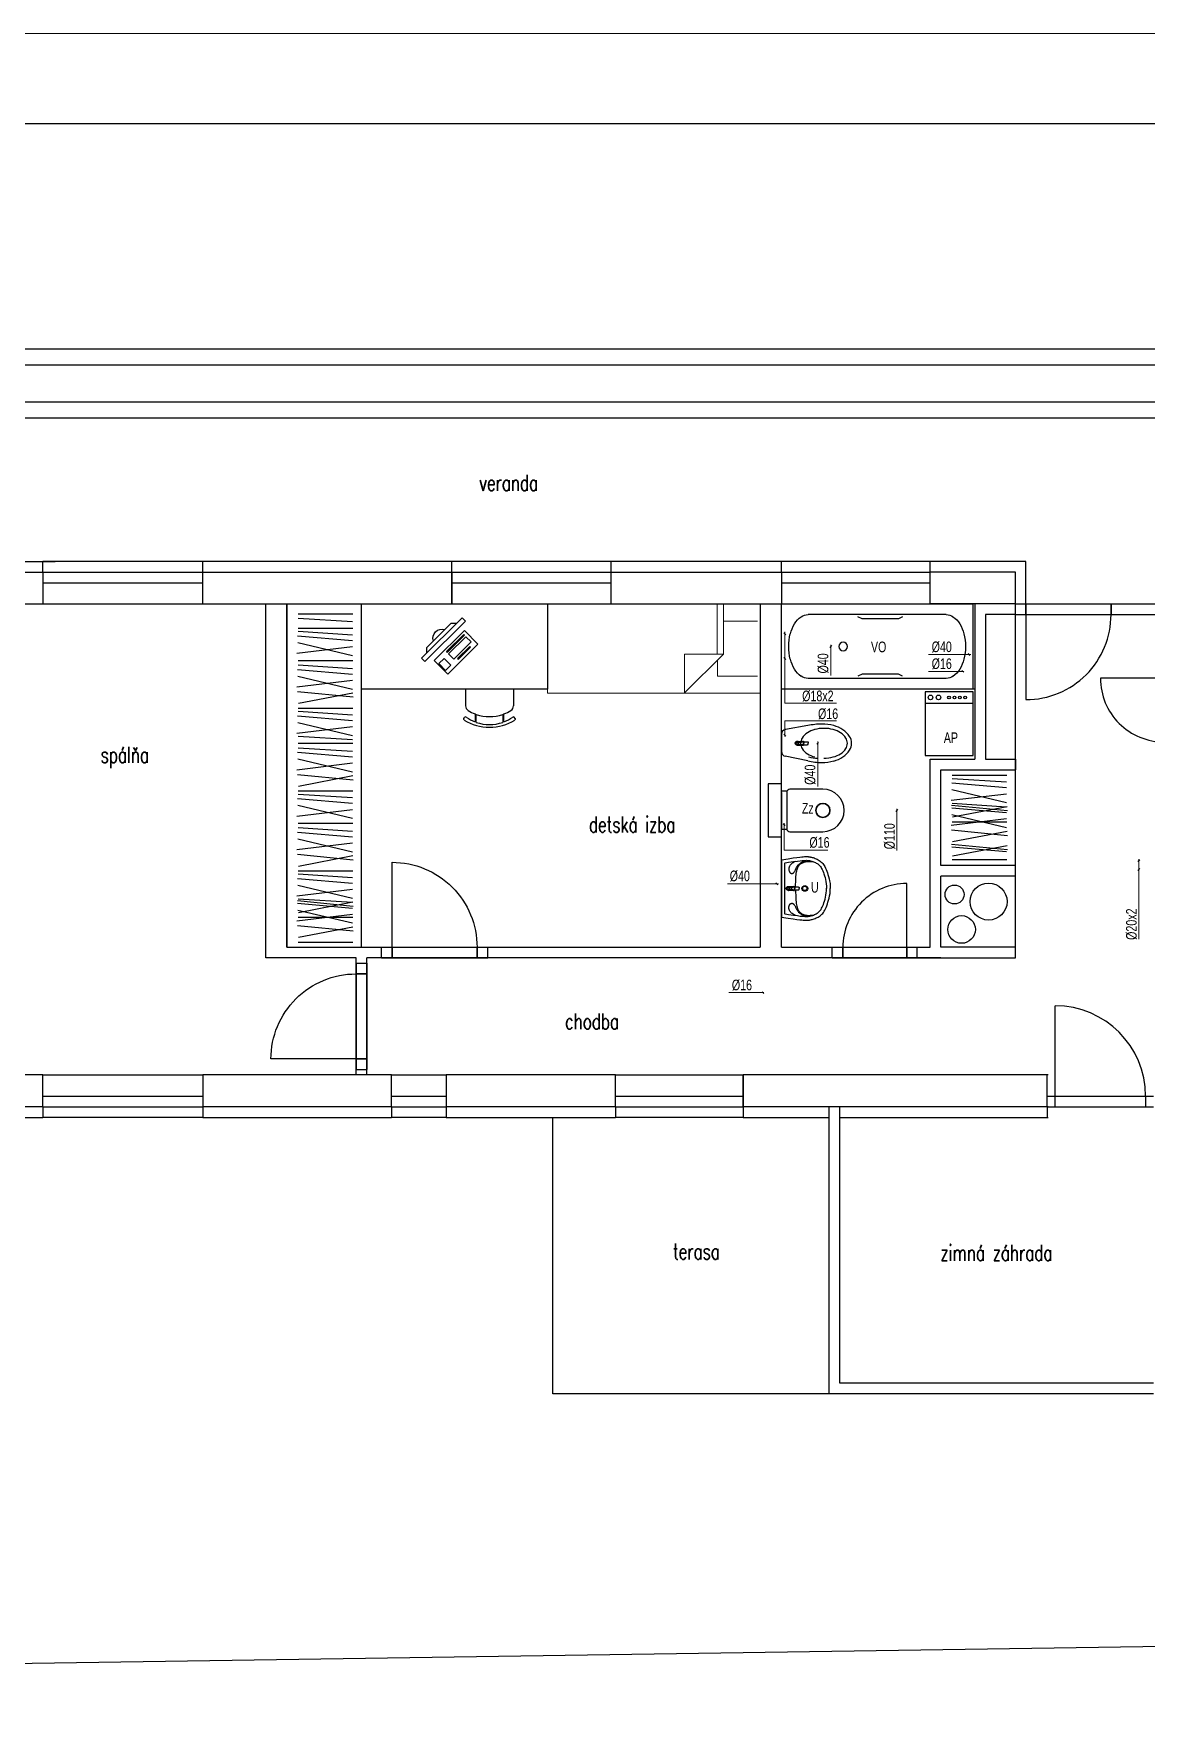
# Model space of a CAD drawing. Header units: millimetres. Extents: x -56794 to 98960, y -34660 to 63407.
# Drawn here: x 14159 to 24626, y 47670 to 63407 of the extents above; entities that cross this region are included whole.
import ezdxf
from ezdxf.lldxf.tags import DXFTag

# ---------------------------------------------------------------- set-up
doc = ezdxf.new("R2010")
doc.units = ezdxf.units.MM
doc.header["$LTSCALE"] = 100
doc.linetypes.add('KANNERNV', pattern=[15, 1, -1, 1, -1, 1, -1, 1, -1, 1, -1, -5])
for name, color, linetype in [('DIM_100', 64, 'Continuous'), ('DVE_REZ', 1, 'Continuous'), ('MUR-POH', 64, 'Continuous'), ('MUR_POH', 64, 'Continuous'), ('MUR_REZ', 3, 'Continuous'), ('NAB_ZAR', 14, 'Continuous'), ('POP', 7, 'Continuous'), ('SAN-POH', 151, 'Continuous')]:
    doc.layers.add(name, color=color, linetype=linetype)
for name, color, linetype, lineweight in [('KotyZdravotechnika', 4, 'Continuous', 9), ('namjestaj', 251, 'Continuous', 5), ('SPLASKOVE', 34, 'KANNERNV', 15)]:
    doc.layers.add(name, color=color, linetype=linetype, lineweight=lineweight)
doc.layers.add('RAM_100', color=160, linetype='Continuous', plot=False)
doc.styles.add('SIMPLEX', font='SIMPLEX.SHX', dxfattribs={"width": 0.7})
doc.styles.add('TR-ELEC', font='TXT', dxfattribs={"width": 0.75, "height": 2})
tags = doc.linetypes.add('DASHED', pattern=[0.75, 0.5, -0.25]).pattern_tags.tags
tags[6:7] = [DXFTag(74, 4), DXFTag(75, 0), DXFTag(340, '0'), DXFTag(46, 1.0), DXFTag(50, 0.0), DXFTag(44, 0.0), DXFTag(45, 0.0)]
tags[4:5] = [DXFTag(74, 4), DXFTag(75, 0), DXFTag(340, '0'), DXFTag(46, 1.0), DXFTag(50, 0.0), DXFTag(44, 0.0), DXFTag(45, 0.0)]

# ---------------------------------------------------------------- blocks, each defined once
blk = doc.blocks.new('FJFJF')
at = {"layer": 'NAB_ZAR'}
for points in [[(387581, -272900), (387545, -272865), (387221, -272865), (387185, -272900)], [(387113, -272900), (387113, -272945), (387653, -272945), (387653, -272900), (387113, -272900)], [(387213, -273022), (387443, -273022), (387443, -273032), (387213, -273032), (387213, -273022)], [(387213, -273052), (387443, -273052), (387443, -273122), (387213, -273122), (387213, -273052)], [(387253, -273142), (387413, -273142), (387413, -273152), (387253, -273152), (387253, -273142)], [(387503, -273052), (387573, -273052), (387573, -273142), (387503, -273142), (387503, -273052)]]:
    blk.add_lwpolyline(points, dxfattribs=at)
blk.add_lwpolyline([(387183, -273182), (387183, -273002), (387583, -273002), (387583, -273182)], close=True, dxfattribs=at)
blk.add_arc((387383, -272905), 86.1, 27.7073, 152.2927, dxfattribs=at)
blk = doc.blocks.new('vana_1800')
at = {"layer": 'SAN-POH'}
for p, q in [((873697, 2857932), (872897, 2857932)), ((872897, 2857932), (872897, 2856132)), ((873697, 2856132), (873697, 2857932)), ((872997, 2857682), (872997, 2856382)), ((873597, 2857682), (873597, 2856382)), ((873017, 2857272), (873037, 2857232)), ((873037, 2857232), (873037, 2856892)), ((873577, 2857272), (873557, 2857232)), ((873557, 2857232), (873557, 2856892)), ((873037, 2856892), (873017, 2856852)), ((873557, 2856892), (873577, 2856852)), ((872897, 2856132), (873697, 2856132))]:
    blk.add_line(p, q, dxfattribs=at)
blk.add_circle((873297, 2856712), 40, dxfattribs=at)
for centre, radius, start, end in [((873258, 2857521), 336, 103.9775, 121.0027), ((873297, 2857365), 498, 90, 103.9775), ((873297, 2857365), 498, 76.0225, 90), ((873336, 2857521), 336, 58.9973, 76.0225), ((873109, 2857682), 112, 145.4218, 180), ((873198, 2857620), 221, 121.0027, 145.4218), ((873395, 2857620), 221, 34.5782, 58.9973), ((873485, 2857682), 112, 0, 34.5782), ((873109, 2856382), 112, 180, 214.5782), ((873198, 2856444), 221, 214.5782, 238.9973), ((873395, 2856444), 221, 301.0027, 325.4218), ((873485, 2856382), 112, 325.4218, 0), ((873258, 2856543), 336, 238.9973, 256.0225), ((873297, 2856699), 498, 256.0225, 270), ((873297, 2856699), 498, 270, 283.9775), ((873336, 2856543), 336, 283.9775, 301.0027)]:
    blk.add_arc(centre, radius, start, end, dxfattribs=at)
blk = doc.blocks.new('Z_RAM_A_3_hp 1220')
at = {"layer": 'POP', "linetype": 'Continuous'}
blk.add_lwpolyline([(-288.5, -408), (-6.5, -408), (-6.5, -13), (-288.5, -13)], close=True, dxfattribs=at)
at = {"layer": 'RAM_100', "color": 150, "linetype": 'Continuous', "lineweight": 0}
blk.add_lwpolyline([(-297, -420), (0, -420), (0, 0), (-297, 0)], close=True, dxfattribs=at)
at = {"layer": 'RAM_100', "linetype": 'Continuous'}
blk.add_lwpolyline([(-288.5, -13), (-288.5, -408), (-6.5, -408), (-6.5, -13)], close=True, dxfattribs=at)

msp = doc.modelspace()

# ---------------------------------------------------------------- linework, layer by layer
at = {"layer": 'DVE_REZ', "color": 8, "linetype": 'ByBlock'}
for points in [[(24793, 57342), (24193, 57342, 0.414214), (24793, 56742)], [(17531, 54811), (17531, 55611, -0.414214), (18331, 54811)], [(22371, 54811), (22371, 55411, 0.414214), (21771, 54811)], [(17193, 53761), (16393, 53761, -0.414214), (17193, 54561)]]:
    msp.add_lwpolyline(points, format="xyb", dxfattribs=at)
at = {"layer": 'KotyZdravotechnika'}
for p, q in [((21217, 57769), (21235, 57752)), ((21648, 57632), (21666, 57650)), ((21657, 57657), (21657, 57369)), ((21217, 57536), (21235, 57519)), ((22974, 57565), (22576, 57565)), ((22949, 57574), (22966, 57556)), ((22908, 57406), (22576, 57406)), ((22891, 57415), (22908, 57398)), ((21217, 56815), (21235, 56798)), ((21526, 56722), (21543, 56739)), ((21535, 56747), (21535, 56323)), ((22270, 56090), (22287, 56108)), ((22279, 56115), (22279, 55721)), ((21211, 55974), (21228, 55957)), ((24545, 55617), (24563, 55634)), ((24554, 55640), (24554, 54887)), ((21167, 55409), (20686, 55409)), ((21142, 55417), (21159, 55400)), ((24545, 55535), (24563, 55553)), ((21029, 54385), (20697, 54385)), ((21011, 54393), (21028, 54376))]:
    msp.add_line(p, q, dxfattribs=at)
for points in [[(21226, 57780), (21226, 57108), (21711, 57108)], [(21226, 56793), (21226, 56941), (21711, 56941)], [(21219, 55978), (21219, 55725), (21630, 55725)]]:
    msp.add_lwpolyline(points, dxfattribs=at)
at = {"layer": 'MUR-POH', "color": 8}
for points in [[(12550, 59941), (24393, 59941)], [(12550, 59941), (30443, 59941)], [(12550, 59791), (24493, 59791)], [(12550, 59791), (30443, 59791)], [(17193, 53611), (17193, 53761)]]:
    msp.add_lwpolyline(points, dxfattribs=at)
at = {"layer": 'MUR_POH', "color": 8}
for p, q in [((18093, 58441), (15752, 58441)), ((21193, 58441), (19593, 58441)), ((23443, 58441), (22593, 58441)), ((16647, 57949), (17162, 57949)), ((16647, 57907), (17158, 57875)), ((16647, 57812), (17162, 57812)), ((16647, 57784), (17158, 57751)), ((16637, 57577), (17158, 57640)), ((16643, 57741), (17158, 57697)), ((16645, 57678), (17158, 57557)), ((16647, 57509), (17162, 57509)), ((16647, 57468), (17158, 57435)), ((16637, 57261), (17158, 57324)), ((16643, 57425), (17158, 57380)), ((16645, 57362), (17158, 57241)), ((16641, 57216), (17166, 57166)), ((16651, 57107), (17164, 57204)), ((16643, 56989), (17158, 56945)), ((16647, 57060), (17162, 57060)), ((16647, 57032), (17158, 56999)), ((16637, 56825), (17158, 56888)), ((16645, 56926), (17158, 56805)), ((16647, 56798), (17158, 56765)), ((16647, 56731), (17162, 56731)), ((16647, 56689), (17158, 56657)), ((16637, 56482), (17158, 56545)), ((16643, 56646), (17158, 56602)), ((16645, 56584), (17158, 56462)), ((16641, 56438), (17166, 56387)), ((16651, 56328), (17164, 56426)), ((22795, 56358), (23310, 56313)), ((22799, 56429), (23314, 56429)), ((22799, 56400), (23310, 56368)), ((16643, 56211), (17158, 56166)), ((16647, 56282), (17162, 56282)), ((16647, 56253), (17158, 56221)), ((22789, 56194), (23310, 56256)), ((22797, 56295), (23310, 56173)), ((16637, 56046), (17158, 56109)), ((16645, 56148), (17158, 56026)), ((22793, 56149), (23318, 56098)), ((22795, 56124), (23310, 56079)), ((22797, 56061), (23310, 55939)), ((22799, 56166), (23310, 56134)), ((22803, 56040), (23316, 56137)), ((16643, 55894), (17158, 55850)), ((16647, 55979), (17162, 55979)), ((16647, 55937), (17158, 55905)), ((22789, 55960), (23310, 56023)), ((22793, 55915), (23318, 55864)), ((22799, 55993), (23314, 55993)), ((22803, 55806), (23316, 55903)), ((16637, 55730), (17158, 55793)), ((16645, 55832), (17158, 55710)), ((22793, 55782), (23318, 55731)), ((22795, 55756), (23310, 55712)), ((22803, 55672), (23316, 55769)), ((16641, 55686), (17166, 55635)), ((16651, 55576), (17164, 55674)), ((22799, 55638), (23314, 55638)), ((16643, 55459), (17158, 55414)), ((16647, 55530), (17162, 55530)), ((16647, 55501), (17158, 55469)), ((16637, 55294), (17158, 55357)), ((16641, 55250), (17166, 55199)), ((16645, 55396), (17158, 55274)), ((16647, 55267), (17158, 55235)), ((16637, 55061), (17158, 55123)), ((16643, 55225), (17158, 55180)), ((16645, 55162), (17158, 55040)), ((16647, 55094), (17162, 55094)), ((16651, 55140), (17164, 55238)), ((16641, 55016), (17166, 54965)), ((16651, 54907), (17164, 55004)), ((16647, 54860), (17162, 54860)), ((11950, 53211), (14247, 53211)), ((15752, 53211), (17526, 53211)), ((18041, 53211), (19633, 53211)), ((20833, 53211), (21643, 53211)), ((21743, 53211), (23701, 53211))]:
    msp.add_line(p, q, dxfattribs=at)
at = {"layer": 'MUR_POH', "color": 8, "flags": 128}
for points in [[(12550, 58441), (14362, 58441)], [(14247, 58341), (14247, 58441)], [(15752, 58441), (14247, 58441)], [(15752, 58341), (15752, 58441)], [(19593, 58441), (18093, 58441)], [(18093, 58341), (18093, 58441)], [(19593, 58341), (19593, 58441)], [(22593, 58441), (21193, 58441)], [(21193, 58341), (21193, 58441)], [(22593, 58341), (22593, 58441)], [(23493, 58041), (23493, 58441), (22593, 58441)], [(14247, 58341), (15752, 58341)], [(14247, 58241), (15752, 58241)], [(18093, 58341), (19593, 58341)], [(18093, 58241), (19593, 58241)], [(21193, 58341), (22593, 58341)], [(21193, 58241), (22593, 58241)], [(14247, 58041), (15752, 58041)], [(17243, 54811), (17243, 58041)], [(18093, 58041), (19593, 58041)], [(21193, 58041), (22593, 58041)], [(22693, 54711), (22371, 54711)], [(14247, 53611), (15752, 53611)], [(17526, 53611), (18041, 53611)], [(19633, 53611), (20833, 53611)], [(14247, 53311), (14247, 53211)], [(15752, 53211), (14247, 53211)], [(15752, 53311), (15752, 53211)], [(17526, 53311), (17526, 53211)], [(18041, 53211), (17526, 53211)], [(18041, 53311), (18041, 53211)], [(19633, 53311), (19633, 53211)], [(20833, 53211), (19633, 53211)], [(20833, 53311), (20833, 53211)], [(23693, 53311), (23693, 53211)]]:
    msp.add_lwpolyline(points, dxfattribs=at)
at = {"layer": 'MUR_POH', "color": 8, "linetype": 'DASHED', "ltscale": 250, "flags": 128}
msp.add_lwpolyline([(21193, 56349), (21068, 56349), (21068, 55849), (21193, 55849)], close=True, dxfattribs=at)
at = {"layer": 'MUR_POH', "color": 8}
for centre, radius in [((22821, 55308), 89.1), ((23141, 55241), 174), ((22887, 54979), 130)]:
    msp.add_circle(centre, radius, dxfattribs=at)
at = {"layer": 'MUR_REZ', "color": 8}
for p, q in [((12650, 58341), (14247, 58341)), ((15752, 58341), (18093, 58341)), ((19593, 58341), (21193, 58341)), ((22593, 54811), (22593, 56580)), ((17531, 54711), (17531, 54811)), ((21771, 54711), (21771, 54811)), ((22371, 54811), (22593, 54811)), ((14247, 53311), (12650, 53311))]:
    msp.add_line(p, q, dxfattribs=at)
at = {"layer": 'MUR_REZ', "color": 8, "flags": 128}
for points in [[(35247, 48390), (7042, 47967), (6221, 47967), (6221, 60441), (6221, 60441), (35247, 60441), (35247, 48390)], [(14247, 58341), (14247, 58041)], [(15752, 58041), (15752, 58341)], [(18093, 58341), (18093, 58041)], [(19593, 58041), (19593, 58341)], [(21193, 58341), (21193, 58041)], [(23393, 57941), (23393, 58341), (22593, 58341)], [(14247, 53611), (12950, 53611), (12950, 58041), (14247, 58041)], [(15752, 58041), (18093, 58041)], [(16343, 54711), (16343, 58041)], [(16543, 54811), (16543, 58041)], [(16543, 58041), (16543, 54811), (17531, 54811)], [(19593, 58041), (21193, 58041)], [(20993, 58041), (20993, 54811)], [(21193, 54811), (21193, 58041)], [(23013, 58041), (23013, 56580)], [(23393, 57941), (23113, 57941), (23113, 56580)], [(22593, 56580), (23013, 56580)], [(23113, 56580), (23393, 56580)], [(23393, 56580), (23393, 56480)], [(22693, 55580), (22693, 56480), (23393, 56480)], [(23393, 55580), (22693, 55580)], [(23393, 55480), (23393, 55580)], [(22371, 54711), (23393, 54711), (23393, 54811), (22693, 54811), (22693, 55480)], [(23393, 55480), (22693, 55480)], [(17531, 54811), (17531, 54711)], [(17531, 54711), (17531, 54811)], [(17531, 54711), (17531, 54811)], [(18331, 54811), (18331, 54811)], [(18331, 54811), (18331, 54711)], [(18331, 54711), (18331, 54811)], [(18331, 54711), (18331, 54811)], [(18331, 54811), (20993, 54811)], [(21193, 54811), (21771, 54811)], [(21771, 54711), (21771, 54811)], [(21771, 54811), (21771, 54711)], [(21771, 54811), (21771, 54811)], [(21771, 54711), (21771, 54811)], [(22371, 54711), (22371, 54811)], [(22371, 54811), (22371, 54711)], [(22371, 54811), (22371, 54811)], [(22371, 54711), (22371, 54811)], [(16443, 54711), (16343, 54711)], [(17193, 54711), (16443, 54711)], [(17193, 54561), (17193, 54711)], [(17293, 54561), (17293, 54711)], [(17531, 54711), (17293, 54711)], [(21771, 54711), (18331, 54711)], [(22693, 54711), (22371, 54711)], [(17193, 54561), (17293, 54561)], [(17193, 53761), (17293, 53761)], [(17293, 53761), (17193, 53761)], [(17193, 53761), (17293, 53761)], [(17293, 53611), (17293, 53761)], [(17293, 53761), (17293, 53661)], [(17293, 53761), (17293, 53704)], [(14247, 53311), (14247, 53611)], [(17526, 53611), (15752, 53611)], [(15752, 53611), (15752, 53311)], [(17526, 53311), (17526, 53611)], [(18041, 53611), (18041, 53311)], [(19633, 53611), (18041, 53611)], [(19633, 53311), (19633, 53611)], [(23701, 53611), (20833, 53611)], [(20833, 53611), (20833, 53311)], [(23693, 53311), (23693, 53611)], [(17526, 53311), (15752, 53311)], [(19633, 53311), (18041, 53311)], [(23701, 53311), (20833, 53311)]]:
    msp.add_lwpolyline(points, dxfattribs=at)
at = {"layer": 'MUR_REZ', "color": 8}
for points in [[(6221, 60291), (33900, 60291)], [(18093, 58041), (18093, 58341)], [(23393, 58041), (22593, 58041), (22593, 58341)], [(20833, 53311), (20833, 53611)], [(24693, 50611), (19043, 50611), (19043, 53211)]]:
    msp.add_lwpolyline(points, dxfattribs=at)
at = {"layer": 'NAB_ZAR', "color": 8}
for p, q in [((23493, 58041), (23493, 57941)), ((17946, 57241), (17243, 57241)), ((18223, 57241), (18223, 57082)), ((18673, 57241), (18673, 57082)), ((18207, 56965), (18217, 56975)), ((18313, 57006), (18313, 56931)), ((18323, 56928), (18323, 57003)), ((18573, 57003), (18573, 56928)), ((18583, 56931), (18583, 57006)), ((18689, 56965), (18679, 56975)), ((17431, 54711), (17431, 54811)), ((21671, 54711), (21671, 54811)), ((17193, 54661), (17293, 54661)), ((17193, 54561), (17293, 54561)), ((17193, 53661), (17293, 53661))]:
    msp.add_line(p, q, dxfattribs=at)
at = {"layer": 'NAB_ZAR', "color": 8, "flags": 128}
for points in [[(17243, 58041), (18993, 58041), (18993, 57241)], [(23393, 58041), (23493, 58041)], [(23393, 57941), (23493, 57941)], [(23493, 58041), (23493, 58041)], [(23493, 58041), (23493, 57941)], [(23493, 57941), (23493, 58041)], [(23493, 58041), (24293, 58041)], [(23493, 57941), (24293, 57941)], [(24293, 58041), (24793, 58041)], [(24293, 58041), (24293, 57941)], [(24293, 57941), (24293, 58041)], [(24293, 57941), (24793, 57941)], [(24293, 57941), (24351, 57941)], [(24293, 57941), (24293, 57941)], [(18993, 57241), (17243, 57241)], [(17431, 54811), (17531, 54811)], [(17531, 54811), (18331, 54811)], [(18331, 54811), (18388, 54811)], [(18331, 54811), (18431, 54811)], [(18431, 54711), (18431, 54811)], [(21671, 54811), (21771, 54811)], [(21771, 54811), (22371, 54811)], [(22371, 54811), (22471, 54811)], [(22371, 54811), (22428, 54811)], [(22471, 54711), (22471, 54811)], [(17193, 54661), (17193, 54561)], [(17293, 54661), (17293, 54561)], [(17431, 54711), (17531, 54711)], [(17531, 54711), (18331, 54711)], [(18331, 54711), (17531, 54711)], [(18331, 54711), (18431, 54711)], [(21671, 54711), (21771, 54711)], [(22371, 54711), (21771, 54711)], [(21771, 54711), (22371, 54711)], [(22371, 54711), (22471, 54711)], [(17193, 53761), (17193, 54561)], [(17193, 54561), (17293, 54561)], [(17293, 54561), (17193, 54561)], [(17193, 54561), (17193, 53761)], [(17293, 54561), (17293, 53761)], [(17293, 53761), (17293, 54561)], [(23768, 53411), (23768, 54261)], [(17193, 53761), (17193, 53661)], [(23768, 53311), (23768, 53611)], [(23693, 53411), (24693, 53411)], [(24618, 53411), (24618, 53311)], [(23693, 53311), (24693, 53311)]]:
    msp.add_lwpolyline(points, dxfattribs=at)
at = {"layer": 'NAB_ZAR', "color": 8}
msp.add_lwpolyline([(23493, 58041), (24293, 58041)], dxfattribs=at)
at = {"layer": 'NAB_ZAR', "color": 8, "flags": 128}
msp.add_lwpolyline([(23493, 57941), (23493, 57141, 0.414214), (24293, 57941)], format="xyb", dxfattribs=at)
at = {"layer": 'NAB_ZAR', "color": 8}
for centre, radius, start, end in [((18224, 56968), 10, 54.423, 135), ((18273, 57082), 50, 180, 237.421), ((18448, 57281), 375, 234.423, 248.8998), ((18448, 57356), 375, 237.421, 248.8998), ((18448, 57356), 375, 250.5288, 289.4712), ((18448, 57356), 375, 291.1002, 302.579), ((18448, 57281), 375, 291.1002, 305.577), ((18623, 57082), 50, 302.579, 0), ((18672, 56968), 10, 45, 125.577), ((18214, 56958), 10, 135, 238.1879), ((18448, 57335), 454, 238.1879, 301.8121), ((18448, 57281), 375, 250.5288, 289.4712), ((18682, 56958), 10, 301.8121, 45), ((23768, 53411), 850, 0, 90)]:
    msp.add_arc(centre, radius, start, end, dxfattribs=at)
at = {"layer": 'namjestaj'}
for p, q in [((18993, 57201), (18993, 58041)), ((18993, 58041), (20993, 58041)), ((20590, 57570), (20590, 58041)), ((20648, 58041), (20648, 57570)), ((20648, 57878), (20967, 57878)), ((20283, 57570), (20283, 57205)), ((20283, 57205), (20648, 57570)), ((20648, 57570), (20283, 57570)), ((20593, 57361), (20593, 57515)), ((20967, 57361), (20593, 57361)), ((20993, 57201), (18993, 57201)), ((18993, 54811), (20993, 54811))]:
    msp.add_line(p, q, dxfattribs=at)
at = {"layer": 'SAN-POH', "color": 8}
for p, q in [((23013, 57241), (21193, 57241)), ((21193, 56816), (21193, 56652))]:
    msp.add_line(p, q, dxfattribs=at)
at = {"layer": 'SAN-POH'}
for p, q in [((22545, 57107), (22995, 57107)), ((21193, 56816), (21193, 56652)), ((21442, 56897), (21231, 56860)), ((21442, 56564), (21229, 56608)), ((21193, 55635), (21193, 55095)), ((21223, 55600), (21223, 55130)), ((21228, 55605), (21261, 55611)), ((21261, 55611), (21308, 55618)), ((21308, 55618), (21343, 55622)), ((21343, 55622), (21369, 55625)), ((21369, 55625), (21388, 55627)), ((21388, 55627), (21402, 55628)), ((21402, 55628), (21413, 55629)), ((21413, 55629), (21422, 55629)), ((21422, 55629), (21429, 55630)), ((21429, 55630), (21435, 55629)), ((21435, 55629), (21441, 55629)), ((21441, 55629), (21446, 55629)), ((21446, 55629), (21451, 55628)), ((21451, 55628), (21456, 55627)), ((21456, 55627), (21461, 55626)), ((21461, 55626), (21467, 55625)), ((21467, 55625), (21473, 55623)), ((21473, 55623), (21480, 55621)), ((21480, 55621), (21488, 55619)), ((21488, 55619), (21496, 55616)), ((21496, 55616), (21505, 55612)), ((21505, 55612), (21513, 55608)), ((21513, 55608), (21521, 55604)), ((21521, 55604), (21529, 55600)), ((21529, 55600), (21536, 55595)), ((21536, 55595), (21543, 55590)), ((21543, 55590), (21549, 55584)), ((21549, 55584), (21555, 55578)), ((21555, 55578), (21560, 55571)), ((21560, 55571), (21566, 55563)), ((21566, 55563), (21571, 55553)), ((21571, 55553), (21577, 55542)), ((21577, 55542), (21582, 55530)), ((21582, 55530), (21588, 55516)), ((21588, 55516), (21593, 55501)), ((21593, 55501), (21598, 55485)), ((21598, 55485), (21603, 55467)), ((21603, 55467), (21608, 55448)), ((21608, 55448), (21612, 55429)), ((21612, 55429), (21615, 55408)), ((21615, 55408), (21617, 55387)), ((21593, 55230), (21598, 55246)), ((21598, 55246), (21603, 55264)), ((21603, 55264), (21608, 55282)), ((21608, 55282), (21612, 55302)), ((21612, 55302), (21615, 55323)), ((21615, 55323), (21617, 55344)), ((21617, 55387), (21618, 55364)), ((21617, 55344), (21618, 55367)), ((21228, 55126), (21261, 55120)), ((21261, 55120), (21308, 55113)), ((21308, 55113), (21343, 55109)), ((21343, 55109), (21369, 55105)), ((21369, 55105), (21388, 55104)), ((21388, 55104), (21402, 55103)), ((21402, 55103), (21413, 55102)), ((21413, 55102), (21422, 55102)), ((21422, 55102), (21429, 55101)), ((21429, 55101), (21435, 55102)), ((21435, 55102), (21441, 55102)), ((21441, 55102), (21446, 55102)), ((21446, 55102), (21451, 55103)), ((21451, 55103), (21456, 55104)), ((21456, 55104), (21461, 55105)), ((21461, 55105), (21467, 55106)), ((21467, 55106), (21473, 55108)), ((21473, 55108), (21480, 55110)), ((21480, 55110), (21488, 55112)), ((21488, 55112), (21496, 55115)), ((21496, 55115), (21505, 55119)), ((21505, 55119), (21513, 55123)), ((21513, 55123), (21521, 55127)), ((21521, 55127), (21529, 55131)), ((21529, 55131), (21536, 55136)), ((21536, 55136), (21543, 55141)), ((21543, 55141), (21549, 55147)), ((21549, 55147), (21555, 55153)), ((21555, 55153), (21560, 55160)), ((21560, 55160), (21566, 55168)), ((21566, 55168), (21571, 55178)), ((21571, 55178), (21577, 55189)), ((21577, 55189), (21582, 55201)), ((21582, 55201), (21588, 55214)), ((21588, 55214), (21593, 55230))]:
    msp.add_line(p, q, dxfattribs=at)
at = {"layer": 'SAN-POH', "color": 8, "flags": 128}
for points in [[(23393, 54811), (23393, 57941)], [(21643, 50611), (21643, 53311)], [(21743, 50711), (21743, 53311)], [(24693, 50711), (21743, 50711)], [(24693, 50611), (19343, 50611)]]:
    msp.add_lwpolyline(points, dxfattribs=at)
at = {"layer": 'SAN-POH', "flags": 128}
msp.add_lwpolyline([(22995, 57214), (22545, 57214), (22545, 56614), (22995, 56614)], close=True, dxfattribs=at)
for points in [[(21340, 56712, -0.1065), (21334, 56714, -0.101456), (21328, 56718, -0.095052), (21325, 56724, -0.090971), (21323, 56731, -0.090971), (21325, 56738, -0.095052), (21328, 56744, -0.101456), (21334, 56748, -0.1065), (21340, 56749, -0.1065)], [(21361, 56742, 0.019339), (21360, 56744, 0.001391), (21360, 56744, 0.1065)], [(21360, 56718, 0.001391), (21360, 56718, 0.019339), (21361, 56719, 0.090971)], [(21255, 55347, -0.1065), (21249, 55349, -0.101456), (21243, 55353, -0.095052), (21240, 55358, -0.090971), (21238, 55365, -0.090971), (21240, 55373, -0.095052), (21243, 55378, -0.101456), (21249, 55382, -0.1065), (21255, 55384, -0.1065)], [(21276, 55377, 0.019339), (21275, 55378, 0.001391), (21275, 55378, 0.1065)], [(21275, 55353, 0.001391), (21275, 55353, 0.019339), (21276, 55354, 0.090971)]]:
    msp.add_lwpolyline(points, format="xyb", dxfattribs=at)
for points in [[(21340, 56749), (21342, 56749), (21344, 56749), (21346, 56749), (21347, 56749), (21349, 56749), (21350, 56749), (21351, 56748), (21352, 56748), (21353, 56748), (21354, 56748), (21355, 56748), (21356, 56748), (21358, 56748), (21359, 56748), (21360, 56748), (21362, 56748), (21363, 56748), (21365, 56747), (21366, 56747), (21368, 56747), (21370, 56747), (21371, 56747), (21373, 56747), (21375, 56747), (21378, 56747), (21380, 56746), (21382, 56746)], [(21340, 56712), (21342, 56713), (21344, 56713), (21346, 56713), (21347, 56713), (21349, 56713), (21350, 56713), (21351, 56713), (21352, 56713), (21353, 56713), (21354, 56713), (21355, 56713), (21356, 56713), (21358, 56713), (21359, 56713), (21360, 56714), (21362, 56714), (21363, 56714), (21365, 56714), (21366, 56714), (21368, 56714), (21370, 56714), (21371, 56714), (21373, 56714), (21375, 56715), (21378, 56715), (21380, 56715), (21382, 56715)], [(21342, 56746), (21343, 56746), (21345, 56746), (21346, 56745), (21347, 56745), (21348, 56745), (21349, 56745), (21350, 56745), (21351, 56745), (21352, 56744), (21353, 56744), (21354, 56744), (21355, 56744), (21356, 56744), (21356, 56743), (21357, 56743), (21358, 56743), (21359, 56743), (21359, 56743), (21360, 56743), (21361, 56743), (21361, 56742), (21362, 56742), (21363, 56742), (21363, 56742), (21364, 56742), (21365, 56742), (21366, 56743), (21367, 56743), (21368, 56743), (21369, 56743), (21370, 56743), (21371, 56744), (21373, 56744), (21375, 56744), (21377, 56745), (21379, 56745), (21381, 56746), (21383, 56747), (21386, 56747), (21388, 56748), (21390, 56748), (21392, 56749), (21394, 56749), (21395, 56750), (21396, 56750), (21397, 56750), (21398, 56750), (21399, 56750), (21399, 56750), (21400, 56749), (21400, 56749), (21401, 56749), (21401, 56748), (21402, 56747), (21402, 56746), (21403, 56745), (21403, 56743), (21404, 56740), (21404, 56736), (21404, 56731)], [(21342, 56716), (21343, 56716), (21345, 56716), (21346, 56716), (21347, 56716), (21348, 56716), (21349, 56716), (21350, 56717), (21351, 56717), (21352, 56717), (21353, 56717), (21354, 56717), (21355, 56718), (21356, 56718), (21356, 56718), (21357, 56718), (21358, 56718), (21359, 56719), (21359, 56719), (21360, 56719), (21361, 56719), (21361, 56719), (21362, 56719), (21363, 56719), (21363, 56719), (21364, 56719), (21365, 56719), (21366, 56719), (21367, 56719), (21368, 56718), (21369, 56718), (21370, 56718), (21371, 56718), (21373, 56717), (21375, 56717), (21377, 56717), (21379, 56716), (21381, 56715), (21383, 56715), (21386, 56714), (21388, 56714), (21390, 56713), (21392, 56713), (21394, 56712), (21395, 56712), (21396, 56712), (21397, 56712), (21398, 56712), (21399, 56712), (21399, 56712), (21400, 56712), (21400, 56712), (21401, 56713), (21401, 56713), (21402, 56714), (21402, 56715), (21403, 56717), (21403, 56719), (21404, 56722), (21404, 56726), (21404, 56731)], [(21372, 56731), (21372, 56731), (21372, 56732), (21372, 56732), (21372, 56733), (21372, 56733), (21372, 56734), (21372, 56734), (21372, 56735), (21372, 56735), (21373, 56736), (21373, 56736), (21373, 56736), (21373, 56737), (21374, 56737), (21374, 56738), (21375, 56738), (21375, 56739), (21376, 56739), (21377, 56739), (21377, 56740), (21378, 56740), (21379, 56741), (21380, 56741), (21381, 56741), (21382, 56742), (21383, 56742), (21383, 56742), (21384, 56743), (21385, 56743), (21386, 56743), (21387, 56744), (21388, 56744), (21389, 56744), (21389, 56744), (21390, 56744), (21391, 56744), (21392, 56745), (21393, 56745), (21393, 56745), (21394, 56745), (21395, 56745), (21395, 56745), (21396, 56745), (21396, 56745), (21397, 56744), (21397, 56744), (21398, 56744), (21398, 56743), (21398, 56743), (21399, 56742), (21399, 56741), (21399, 56740), (21400, 56739), (21400, 56738), (21400, 56737), (21401, 56735), (21401, 56734), (21401, 56733), (21401, 56732), (21401, 56731)], [(21372, 56731), (21372, 56730), (21372, 56730), (21372, 56729), (21372, 56729), (21372, 56728), (21372, 56728), (21372, 56727), (21372, 56727), (21372, 56726), (21373, 56726), (21373, 56725), (21373, 56725), (21373, 56724), (21374, 56724), (21374, 56724), (21375, 56723), (21375, 56723), (21376, 56722), (21377, 56722), (21377, 56722), (21378, 56721), (21379, 56721), (21380, 56720), (21381, 56720), (21382, 56720), (21383, 56719), (21383, 56719), (21384, 56719), (21385, 56718), (21386, 56718), (21387, 56718), (21388, 56718), (21389, 56717), (21389, 56717), (21390, 56717), (21391, 56717), (21392, 56717), (21393, 56717), (21393, 56717), (21394, 56717), (21395, 56717), (21395, 56717), (21396, 56717), (21396, 56717), (21397, 56717), (21397, 56717), (21398, 56718), (21398, 56718), (21398, 56719), (21399, 56719), (21399, 56720), (21399, 56721), (21400, 56722), (21400, 56723), (21400, 56725), (21401, 56726), (21401, 56727), (21401, 56728), (21401, 56730), (21401, 56731)], [(21403, 56745), (21406, 56745), (21409, 56745), (21413, 56745), (21417, 56744), (21420, 56744), (21423, 56744), (21426, 56744), (21429, 56744), (21432, 56744), (21434, 56744), (21436, 56744), (21437, 56744), (21438, 56744), (21439, 56744), (21440, 56744), (21441, 56743), (21442, 56743), (21442, 56743), (21443, 56743), (21443, 56743), (21443, 56743), (21444, 56742), (21444, 56742), (21445, 56742), (21445, 56741), (21445, 56741), (21445, 56740), (21446, 56740), (21446, 56739), (21446, 56737), (21446, 56736), (21446, 56733), (21446, 56731)], [(21403, 56716), (21406, 56716), (21409, 56717), (21413, 56717), (21417, 56717), (21420, 56717), (21423, 56717), (21426, 56717), (21429, 56717), (21432, 56717), (21434, 56717), (21436, 56717), (21437, 56718), (21438, 56718), (21439, 56718), (21440, 56718), (21441, 56718), (21442, 56718), (21442, 56718), (21443, 56718), (21443, 56719), (21443, 56719), (21444, 56719), (21444, 56719), (21445, 56720), (21445, 56720), (21445, 56720), (21445, 56721), (21446, 56722), (21446, 56723), (21446, 56724), (21446, 56726), (21446, 56728), (21446, 56731)], [(21193, 55635), (21255, 55645), (21303, 55652), (21339, 55657), (21365, 55660), (21385, 55662), (21399, 55663), (21411, 55664), (21421, 55664), (21430, 55665), (21437, 55664), (21443, 55664), (21449, 55663), (21456, 55663), (21462, 55662), (21468, 55660), (21475, 55659), (21483, 55657), (21491, 55655), (21500, 55652), (21509, 55648), (21519, 55644), (21529, 55640), (21538, 55635), (21548, 55629), (21557, 55623), (21565, 55616), (21573, 55609), (21581, 55601), (21588, 55591), (21595, 55581), (21602, 55570), (21608, 55557), (21614, 55544), (21620, 55529), (21626, 55512), (21631, 55495), (21637, 55476), (21642, 55456), (21646, 55435), (21650, 55413), (21652, 55390), (21653, 55365)], [(21326, 55620), (21322, 55618), (21310, 55612), (21302, 55607), (21295, 55603), (21289, 55598), (21285, 55594), (21281, 55591), (21277, 55587), (21274, 55583), (21272, 55579), (21269, 55575), (21268, 55571), (21266, 55567), (21265, 55562), (21264, 55558), (21264, 55554), (21263, 55549), (21263, 55545), (21264, 55540), (21264, 55536), (21265, 55532), (21266, 55528), (21268, 55524), (21269, 55520), (21271, 55517), (21273, 55514), (21276, 55512), (21278, 55510), (21281, 55508), (21284, 55507), (21287, 55507), (21290, 55506), (21293, 55506), (21296, 55507), (21298, 55507), (21301, 55508), (21304, 55510), (21306, 55511), (21309, 55513), (21311, 55516), (21313, 55519), (21316, 55523), (21318, 55527), (21321, 55533), (21324, 55540), (21329, 55549), (21336, 55561), (21345, 55575)], [(21327, 55379), (21327, 55386), (21327, 55406), (21328, 55425), (21328, 55443), (21329, 55461), (21330, 55477), (21331, 55492), (21333, 55507), (21335, 55520), (21337, 55532), (21340, 55543), (21343, 55554), (21347, 55563), (21351, 55571), (21356, 55578), (21361, 55584), (21367, 55590), (21373, 55595), (21380, 55600), (21386, 55604), (21393, 55607), (21400, 55610), (21407, 55613), (21413, 55615), (21419, 55616), (21425, 55617), (21431, 55618), (21437, 55619), (21443, 55619), (21450, 55619), (21458, 55619), (21466, 55618), (21474, 55618), (21482, 55617), (21490, 55617), (21496, 55616)], [(21344, 55575), (21344, 55575), (21350, 55583), (21355, 55590), (21362, 55596), (21368, 55601), (21375, 55606), (21382, 55611), (21390, 55614), (21397, 55618), (21404, 55620), (21411, 55622), (21417, 55624), (21424, 55625), (21430, 55626), (21436, 55627), (21443, 55627), (21450, 55627), (21458, 55627), (21458, 55627)], [(21193, 55095), (21255, 55086), (21303, 55079), (21339, 55074), (21365, 55071), (21385, 55069), (21399, 55068), (21411, 55067), (21421, 55067), (21430, 55066), (21437, 55067), (21443, 55067), (21449, 55068), (21456, 55068), (21462, 55069), (21468, 55070), (21475, 55072), (21483, 55074), (21491, 55076), (21500, 55079), (21509, 55083), (21519, 55087), (21529, 55091), (21538, 55096), (21548, 55102), (21557, 55108), (21565, 55115), (21573, 55122), (21581, 55130), (21588, 55139), (21595, 55150), (21602, 55161), (21608, 55174), (21614, 55187), (21620, 55202), (21626, 55219), (21631, 55236), (21637, 55255), (21642, 55275), (21646, 55296), (21650, 55318), (21652, 55341), (21653, 55365)], [(21255, 55384), (21257, 55384), (21259, 55384), (21261, 55383), (21262, 55383), (21264, 55383), (21265, 55383), (21266, 55383), (21267, 55383), (21268, 55383), (21269, 55383), (21270, 55383), (21271, 55383), (21273, 55383), (21274, 55383), (21275, 55383), (21277, 55382), (21278, 55382), (21280, 55382), (21281, 55382), (21283, 55382), (21285, 55382), (21286, 55382), (21288, 55382), (21290, 55382), (21293, 55381), (21295, 55381), (21298, 55381)], [(21255, 55347), (21257, 55347), (21259, 55347), (21261, 55347), (21262, 55348), (21264, 55348), (21265, 55348), (21266, 55348), (21267, 55348), (21268, 55348), (21269, 55348), (21270, 55348), (21271, 55348), (21273, 55348), (21274, 55348), (21275, 55348), (21277, 55348), (21278, 55349), (21280, 55349), (21281, 55349), (21283, 55349), (21285, 55349), (21286, 55349), (21288, 55349), (21290, 55349), (21293, 55350), (21295, 55350), (21298, 55350)], [(21257, 55380), (21258, 55380), (21260, 55380), (21261, 55380), (21262, 55380), (21263, 55380), (21264, 55380), (21265, 55380), (21266, 55379), (21267, 55379), (21268, 55379), (21269, 55379), (21270, 55378), (21271, 55378), (21271, 55378), (21272, 55378), (21273, 55378), (21274, 55378), (21274, 55378), (21275, 55377), (21276, 55377), (21276, 55377), (21277, 55377), (21278, 55377), (21278, 55377), (21279, 55377), (21280, 55377), (21281, 55377), (21282, 55377), (21283, 55378), (21284, 55378), (21285, 55378), (21287, 55378), (21288, 55379), (21290, 55379), (21292, 55380), (21294, 55380), (21296, 55381), (21298, 55381), (21301, 55382), (21303, 55383), (21305, 55383), (21307, 55384), (21309, 55384), (21310, 55384), (21311, 55384), (21312, 55385), (21313, 55385), (21314, 55385), (21314, 55384), (21315, 55384), (21315, 55384), (21316, 55384), (21316, 55383), (21317, 55382), (21317, 55381), (21318, 55379), (21318, 55377), (21319, 55374), (21319, 55370), (21319, 55365)], [(21257, 55350), (21258, 55351), (21260, 55351), (21261, 55351), (21262, 55351), (21263, 55351), (21264, 55351), (21265, 55351), (21266, 55352), (21267, 55352), (21268, 55352), (21269, 55352), (21270, 55352), (21271, 55353), (21271, 55353), (21272, 55353), (21273, 55353), (21274, 55353), (21274, 55353), (21275, 55354), (21276, 55354), (21276, 55354), (21277, 55354), (21278, 55354), (21278, 55354), (21279, 55354), (21280, 55354), (21281, 55354), (21282, 55353), (21283, 55353), (21284, 55353), (21285, 55353), (21287, 55353), (21288, 55352), (21290, 55352), (21292, 55351), (21294, 55351), (21296, 55350), (21298, 55350), (21301, 55349), (21303, 55348), (21305, 55348), (21307, 55347), (21309, 55347), (21310, 55347), (21311, 55346), (21312, 55346), (21313, 55346), (21314, 55346), (21314, 55347), (21315, 55347), (21315, 55347), (21316, 55347), (21316, 55348), (21317, 55349), (21317, 55350), (21318, 55352), (21318, 55354), (21319, 55357), (21319, 55360), (21319, 55365)], [(21287, 55365), (21287, 55366), (21287, 55367), (21287, 55367), (21287, 55368), (21287, 55368), (21287, 55369), (21287, 55369), (21287, 55369), (21287, 55370), (21288, 55370), (21288, 55371), (21288, 55371), (21288, 55372), (21289, 55372), (21289, 55373), (21290, 55373), (21290, 55373), (21291, 55374), (21292, 55374), (21292, 55375), (21293, 55375), (21294, 55375), (21295, 55376), (21296, 55376), (21297, 55377), (21298, 55377), (21299, 55377), (21299, 55378), (21300, 55378), (21301, 55378), (21302, 55378), (21303, 55379), (21304, 55379), (21304, 55379), (21305, 55379), (21306, 55379), (21307, 55379), (21308, 55379), (21308, 55380), (21309, 55380), (21310, 55380), (21310, 55380), (21311, 55379), (21311, 55379), (21312, 55379), (21312, 55379), (21313, 55379), (21313, 55378), (21313, 55377), (21314, 55377), (21314, 55376), (21314, 55375), (21315, 55374), (21315, 55373), (21316, 55371), (21316, 55370), (21316, 55369), (21316, 55368), (21316, 55367), (21316, 55365)], [(21287, 55365), (21287, 55365), (21287, 55364), (21287, 55364), (21287, 55363), (21287, 55363), (21287, 55362), (21287, 55362), (21287, 55362), (21287, 55361), (21288, 55361), (21288, 55360), (21288, 55360), (21288, 55359), (21289, 55359), (21289, 55358), (21290, 55358), (21290, 55358), (21291, 55357), (21292, 55357), (21292, 55356), (21293, 55356), (21294, 55355), (21295, 55355), (21296, 55355), (21297, 55354), (21298, 55354), (21299, 55354), (21299, 55353), (21300, 55353), (21301, 55353), (21302, 55353), (21303, 55352), (21304, 55352), (21304, 55352), (21305, 55352), (21306, 55352), (21307, 55352), (21308, 55351), (21308, 55351), (21309, 55351), (21310, 55351), (21310, 55351), (21311, 55351), (21311, 55352), (21312, 55352), (21312, 55352), (21313, 55352), (21313, 55353), (21313, 55354), (21314, 55354), (21314, 55355), (21314, 55356), (21315, 55357), (21315, 55358), (21316, 55359), (21316, 55361), (21316, 55362), (21316, 55363), (21316, 55364), (21316, 55365)], [(21318, 55380), (21321, 55380), (21325, 55380), (21328, 55379), (21332, 55379), (21335, 55379), (21338, 55379), (21342, 55379), (21344, 55379), (21347, 55379), (21349, 55379), (21351, 55379), (21352, 55379), (21353, 55379), (21354, 55378), (21355, 55378), (21356, 55378), (21357, 55378), (21357, 55378), (21358, 55378), (21358, 55378), (21359, 55377), (21359, 55377), (21359, 55377), (21360, 55377), (21360, 55376), (21360, 55376), (21360, 55375), (21361, 55374), (21361, 55374), (21361, 55372), (21361, 55370), (21361, 55368), (21361, 55365)], [(21318, 55351), (21321, 55351), (21325, 55351), (21328, 55352), (21332, 55352), (21335, 55352), (21338, 55352), (21342, 55352), (21344, 55352), (21347, 55352), (21349, 55352), (21351, 55352), (21352, 55352), (21353, 55352), (21354, 55352), (21355, 55353), (21356, 55353), (21357, 55353), (21357, 55353), (21358, 55353), (21358, 55353), (21359, 55354), (21359, 55354), (21359, 55354), (21360, 55354), (21360, 55355), (21360, 55355), (21360, 55356), (21361, 55356), (21361, 55357), (21361, 55359), (21361, 55361), (21361, 55363), (21361, 55365)], [(21327, 55352), (21327, 55345), (21327, 55325), (21328, 55306), (21328, 55288), (21329, 55270), (21330, 55254), (21331, 55238), (21333, 55224), (21335, 55211), (21337, 55199), (21340, 55188), (21343, 55177), (21347, 55168), (21351, 55160), (21356, 55153), (21361, 55147), (21367, 55141), (21373, 55136), (21380, 55131), (21386, 55127), (21393, 55124), (21400, 55121), (21407, 55118), (21413, 55116), (21419, 55115), (21425, 55113), (21431, 55113), (21437, 55112), (21443, 55112), (21450, 55112), (21458, 55112), (21466, 55113), (21474, 55113), (21482, 55114), (21490, 55114), (21496, 55115)], [(21326, 55111), (21322, 55113), (21310, 55119), (21302, 55124), (21295, 55128), (21289, 55132), (21285, 55136), (21281, 55140), (21277, 55144), (21274, 55148), (21272, 55152), (21269, 55156), (21268, 55160), (21266, 55164), (21265, 55169), (21264, 55173), (21264, 55177), (21263, 55182), (21263, 55186), (21264, 55191), (21264, 55195), (21265, 55199), (21266, 55203), (21268, 55207), (21269, 55211), (21271, 55214), (21273, 55217), (21276, 55219), (21278, 55221), (21281, 55222), (21284, 55224), (21287, 55224), (21290, 55225), (21293, 55225), (21296, 55224), (21298, 55224), (21301, 55223), (21304, 55221), (21306, 55220), (21309, 55218), (21311, 55215), (21313, 55212), (21316, 55208), (21318, 55204), (21321, 55198), (21324, 55191), (21329, 55181), (21336, 55170), (21345, 55156)], [(21344, 55156), (21344, 55156), (21350, 55148), (21355, 55141), (21362, 55135), (21368, 55129), (21375, 55125), (21382, 55120), (21390, 55116), (21397, 55113), (21404, 55111), (21411, 55108), (21417, 55107), (21424, 55106), (21430, 55105), (21436, 55104), (21443, 55104), (21450, 55104), (21458, 55104), (21458, 55104)]]:
    msp.add_lwpolyline(points, dxfattribs=at)
at = {"layer": 'SAN-POH'}
for points in [[(21245, 56279), (21193, 56279)], [(21193, 56269), (21193, 55929)], [(21245, 55919), (21193, 55919)]]:
    msp.add_lwpolyline(points, dxfattribs=at)
msp.add_lwpolyline([(21583, 56299), (21273, 56299, 0.414214), (21243, 56269), (21243, 55929, 0.414214), (21273, 55899), (21583, 55899)], format="xyb", dxfattribs=at)
at = {"layer": 'SAN-POH', "color": 8}
for points in [[(14247, 53411), (15752, 53411)], [(17526, 53411), (18041, 53411)], [(19633, 53411), (20833, 53411)], [(14247, 53311), (15752, 53311)], [(17526, 53311), (18041, 53311)], [(19633, 53311), (20833, 53311)]]:
    msp.add_lwpolyline(points, dxfattribs=at)
at = {"layer": 'SAN-POH'}
for centre, radius in [((22595, 57162), 21.8), ((22670, 57162), 21.8), ((22769, 57162), 13.1), ((22820, 57162), 13.1), ((22870, 57162), 13.1), ((22920, 57162), 13.1), ((21341, 56731), 13.8), ((21341, 56731), 10), ((21341, 56731), 10.3), ((21256, 55365), 13.8), ((21256, 55365), 10.3), ((21256, 55365), 10), ((21413, 55365), 27), ((21413, 55365), 20)]:
    msp.add_circle(centre, radius, dxfattribs=at)
for centre, radius, start, end in [((21238, 56816), 44.8, 99.8216, 180), ((21526, 56690), 165, 122.4712, 146.9396), ((21567, 56627), 240, 104.7667, 122.4712), ((21573, 56315), 596, 89.9924, 102.7477), ((21593, 56526), 345, 90, 104.7667), ((21573, 56480), 431, 75.0016, 90), ((21593, 56526), 345, 75.2333, 90), ((21620, 56627), 240, 57.5288, 75.2333), ((21606, 56603), 304, 57.1047, 75.0016), ((21661, 56690), 165, 33.0604, 57.5288), ((21657, 56681), 211, 32.6351, 57.1047), ((21341, 56731), 15, 35.3094, 324.6906), ((21465, 56730), 91.4, 146.9396, 180), ((21465, 56730), 91.4, 180, 213.0604), ((21526, 56770), 165, 213.0604, 237.5288), ((21661, 56770), 165, 302.4712, 326.9396), ((21657, 56779), 211, 302.8953, 327.3649), ((21722, 56730), 91.4, 0, 33.0604), ((21722, 56730), 91.4, 326.9396, 0), ((21733, 56731), 120, 0, 32.6351), ((21733, 56731), 120, 327.3649, 0), ((21238, 56652), 44.8, 180, 258.2192), ((21567, 56834), 240, 237.5288, 255.2333), ((21573, 57146), 596, 257.2523, 270.0076), ((21535, 56935), 345, 255.2333, 270), ((21573, 56981), 431, 270, 284.9984), ((21593, 56935), 345, 270, 284.7667), ((21620, 56834), 240, 284.7667, 302.4712), ((21606, 56857), 304, 284.9984, 302.8953), ((21583, 56099), 200, 270, 90), ((21228, 55600), 5, 98.8682, 180), ((21256, 55365), 15, 35.3094, 324.6906), ((21228, 55130), 5, 180, 261.1318)]:
    msp.add_arc(centre, radius, start, end, dxfattribs=at)
at = {"layer": 'SPLASKOVE', "linetype": 'Continuous', "lineweight": 35}
msp.add_circle((21583, 56099), 66.4, dxfattribs=at)

# ---------------------------------------------------------------- block references
at = {"layer": 'MUR-POH', "color": 8, "xscale": -1, "rotation": 270}
msp.add_blockref('vana_1800', (-2834939, -815656), dxfattribs=at)
at = {"layer": 'MUR_POH', "ltscale": 0.3, "xscale": 100, "yscale": 100, "zscale": 100, "rotation": 270.0000000000635}
msp.add_blockref('Z_RAM_A_3_hp 1220', (42072, 33707), dxfattribs=at)
at = {"layer": 'MUR_POH', "color": 8, "xscale": -1, "rotation": 44.79835124342796}
msp.add_blockref('FJFJF', (100593, 524324), dxfattribs=at)

# ---------------------------------------------------------------- texts
at = {"layer": 'DIM_100', "color": 1, "char_height": 150, "attachment_point": 5, "style": 'SIMPLEX'}
for s, insert in [('{veranda\\P}', (18629, 59180)), ('{spálňa}', (15019, 56597)), ('{detská izba}', (19790, 55967)), ('{chodba}', (19413, 54115)), ('{terasa}', (20394, 51951)), ('{zimná záhrada}', (23216, 51938))]:
    msp.add_mtext(s, dxfattribs=dict(at, insert=insert))
at = {"layer": 'KotyZdravotechnika', "char_height": 100, "attachment_point": 1, "style": 'TR-ELEC'}
for s, insert, width in [('{VO}', (22035, 57687), 299.97), ('{Ø40}', (22606, 57688), 147.44), ('{Ø16}', (22606, 57529), 147.44), ('{Ø18x2}', (21388, 57226), 147.44), ('{Ø16}', (21537, 57058), 147.44), ('{AP}', (22720, 56833), 299.97), ('{Zz}', (21385, 56169), 299.97), ('{Ø16}', (21456, 55848), 147.44), ('{Ø40}', (20707, 55533), 147.44), ('{U}', (21471, 55426), 299.97), ('{Ø16}', (20727, 54507), 147.44)]:
    msp.add_mtext(s, dxfattribs=dict(at, insert=insert, width=width))
at = {"layer": 'KotyZdravotechnika', "char_height": 100, "width": 147.44, "attachment_point": 1, "rotation": 90, "style": 'TR-ELEC'}
for s, insert in [('{Ø40}', (21534, 57387)), ('{Ø40}', (21412, 56340)), ('{Ø110}', (22159, 55733)), ('{Ø20x2}', (24434, 54881))]:
    msp.add_mtext(s, dxfattribs=dict(at, insert=insert))

doc.saveas('drawing.dxf')
